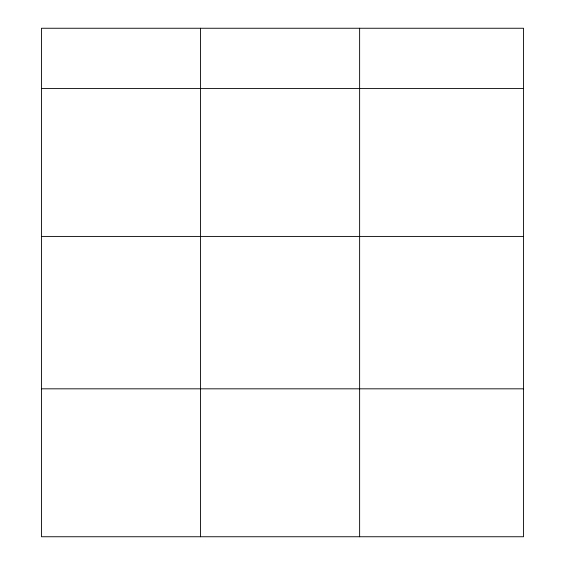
<?xml version="1.0" encoding="UTF-8"?>
<svg xmlns="http://www.w3.org/2000/svg" width="565" height="565" viewBox="0 0 565 565"><rect width="100%" height="100%" fill="white"/><g stroke="black" fill="none" stroke-linecap="round" stroke-linejoin="round"><path stroke-width="0.85" d="M523.536 236.417L523.536 28.25L41.464 28.25L41.464 536.75L523.536 536.75L523.536 236.417L41.464 236.417M41.464 88.486L523.536 88.486M41.464 388.826L523.536 388.826M359.63 28.25L359.63 536.75M200.547 28.25L200.547 536.75"/></g></svg>
